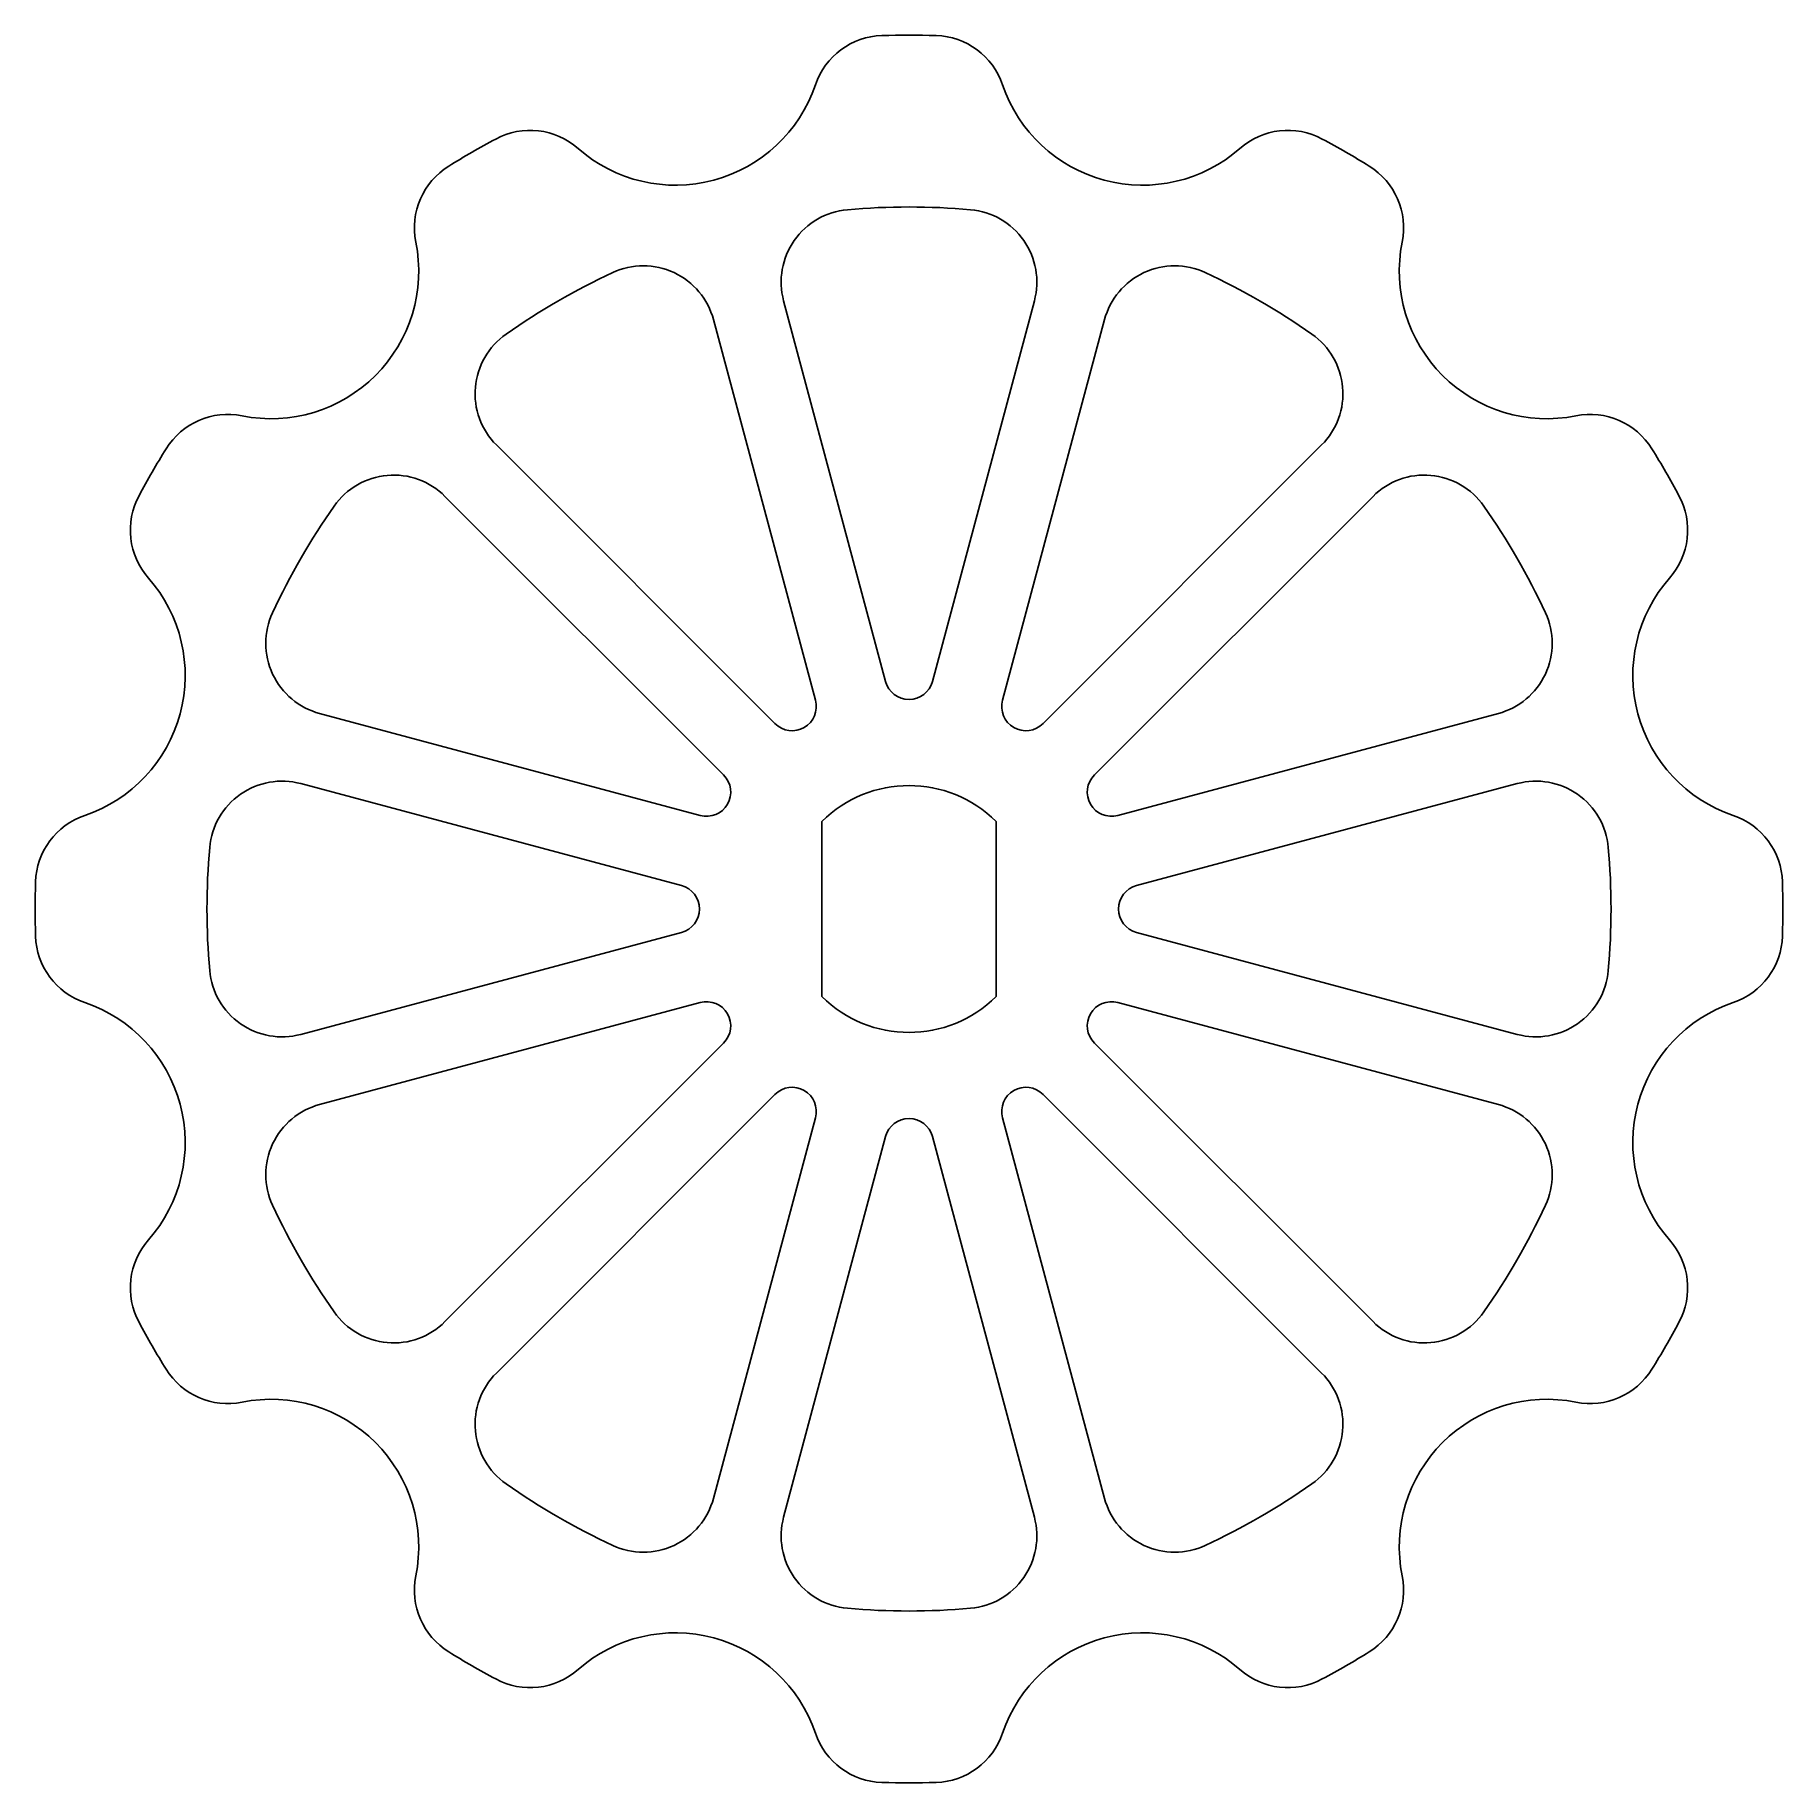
# Model space of a CAD drawing. Header units: millimetres. Extents: x -18.1 to 18.1, y -18.1 to 18.1.
import ezdxf

# ---------------------------------------------------------------- set-up
doc = ezdxf.new("R2010")
doc.units = ezdxf.units.MM
doc.layers.add('41', color=7, linetype='Continuous', true_color=0xffffff)

msp = doc.modelspace()

# ---------------------------------------------------------------- linework, layer by layer
at = {"layer": '41', "color": 163, "linetype": 'Continuous'}
for p, q in [((-0.482963, 4.70022), (-2.589425, 12.561643)), ((2.589425, 12.561643), (0.482963, 4.70022)), ((-4.038314, 12.173415), (-1.931852, 4.311991)), ((1.931852, 4.311991), (4.038314, 12.173415)), ((-2.768368, 3.829028), (-8.523329, 9.58399)), ((8.523329, 9.58399), (2.768368, 3.829028)), ((-9.58399, 8.523329), (-3.829028, 2.768368)), ((3.829028, 2.768368), (9.58399, 8.523329)), ((-4.311991, 1.931852), (-12.173415, 4.038314)), ((12.173415, 4.038314), (4.311991, 1.931852)), ((-12.561643, 2.589425), (-4.70022, 0.482963)), ((4.70022, 0.482963), (12.561643, 2.589425)), ((-1.8, 1.806239), (-1.8, -1.806239)), ((1.8, -1.806239), (1.8, 1.806239)), ((-4.70022, -0.482963), (-12.561643, -2.589425)), ((12.561643, -2.589425), (4.70022, -0.482963)), ((-12.173415, -4.038314), (-4.311991, -1.931852)), ((4.311991, -1.931852), (12.173415, -4.038314)), ((-3.829028, -2.768368), (-9.58399, -8.523329)), ((9.58399, -8.523329), (3.829028, -2.768368)), ((-8.523329, -9.58399), (-2.768368, -3.829028)), ((2.768368, -3.829028), (8.523329, -9.58399)), ((-1.931852, -4.311991), (-4.038314, -12.173415)), ((4.038314, -12.173415), (1.931852, -4.311991)), ((-2.589425, -12.561643), (-0.482963, -4.70022)), ((0.482963, -4.70022), (2.589425, -12.561643))]:
    msp.add_line(p, q, dxfattribs=at)
at = {"layer": '41', "color": 163, "linetype": 'Continuous', "extrusion": (0, 0, -1)}
for centre, radius, start, end in [((0, 0), 18.05, 88.223735, 91.776265), ((0.512996, 16.542048), 1.5, 18.688878, 88.223735), ((-0.512996, 16.542048), 1.5, 91.776265, 161.311122), ((0, 0), 18.05, 58.223735, 61.776265), ((7.826757, 14.582331), 1.5, 61.776265, 131.311122), ((-7.826757, 14.582331), 1.5, 48.688878, 118.223735), ((0, 0), 18.05, 118.223735, 121.776265), ((8.715291, 14.069336), 1.5, 348.688878, 58.223735), ((-8.715291, 14.069336), 1.5, 121.776265, 191.311122), ((1.140536, 12.949872), 1.5, 345, 84.966766), ((0, 0), 14.5, 84.966766, 95.033234), ((-1.140536, 12.949872), 1.5, 95.033234, 195), ((0, 0), 14.5, 54.966766, 65.033234), ((5.487202, 11.785186), 1.5, 65.033234, 165), ((-5.487202, 11.785186), 1.5, 15, 114.966766), ((0, 0), 14.5, 114.966766, 125.033234), ((7.462669, 10.64465), 1.5, 315, 54.966766), ((-7.462669, 10.64465), 1.5, 125.033234, 225), ((14.069336, 8.715291), 1.5, 31.776265, 101.311122), ((-14.069336, 8.715291), 1.5, 78.688878, 148.223735), ((0, 0), 18.05, 28.223735, 31.776265), ((0, 0), 18.05, 148.223735, 151.776265), ((10.64465, 7.462669), 1.5, 35.033234, 135), ((-10.64465, 7.462669), 1.5, 45, 144.966766), ((14.582331, 7.826757), 1.5, 318.688878, 28.223735), ((0, 0), 14.5, 24.966766, 35.033234), ((0, 0), 14.5, 144.966766, 155.033234), ((-14.582331, 7.826757), 1.5, 151.776265, 221.311122), ((11.785186, 5.487202), 1.5, 285, 24.966766), ((-11.785186, 5.487202), 1.5, 155.033234, 255), ((0, 4.829629), 0.5, 195, 345), ((2.414815, 4.182582), 0.5, 165, 315), ((-2.414815, 4.182582), 0.5, 225, 15), ((12.949872, 1.140536), 1.5, 5.033234, 105), ((4.182582, 2.414815), 0.5, 135, 285), ((-4.182582, 2.414815), 0.5, 255, 45), ((-12.949872, 1.140536), 1.5, 75, 174.966766), ((16.542048, 0.512996), 1.5, 1.776265, 71.311122), ((-16.542048, 0.512996), 1.5, 108.688878, 178.223735), ((0, 0), 14.5, 354.966766, 5.033234), ((0, 0), 14.5, 174.966766, 185.033234), ((0, 0), 18.05, 358.223735, 1.776265), ((4.829629, 0), 0.5, 105, 255), ((-4.829629, 0), 0.5, 285, 75), ((0, 0), 18.05, 178.223735, 181.776265), ((16.542048, -0.512996), 1.5, 288.688878, 358.223735), ((-16.542048, -0.512996), 1.5, 181.776265, 251.311122), ((12.949872, -1.140536), 1.5, 255, 354.966766), ((-12.949872, -1.140536), 1.5, 185.033234, 285), ((4.182582, -2.414815), 0.5, 75, 225), ((-4.182582, -2.414815), 0.5, 315, 105), ((2.414815, -4.182582), 0.5, 45, 195), ((-2.414815, -4.182582), 0.5, 345, 135), ((11.785186, -5.487202), 1.5, 335.033234, 75), ((0, -4.829629), 0.5, 15, 165), ((-11.785186, -5.487202), 1.5, 105, 204.966766), ((0, 0), 14.5, 324.966766, 335.033234), ((0, 0), 14.5, 204.966766, 215.033234), ((14.582331, -7.826757), 1.5, 331.776265, 41.311122), ((-14.582331, -7.826757), 1.5, 138.688878, 208.223735), ((0, 0), 18.05, 328.223735, 331.776265), ((10.64465, -7.462669), 1.5, 225, 324.966766), ((-10.64465, -7.462669), 1.5, 215.033234, 315), ((0, 0), 18.05, 208.223735, 211.776265), ((14.069336, -8.715291), 1.5, 258.688878, 328.223735), ((7.462669, -10.64465), 1.5, 305.033234, 45), ((-7.462669, -10.64465), 1.5, 135, 234.966766), ((-14.069336, -8.715291), 1.5, 211.776265, 281.311122), ((0, 0), 14.5, 294.966766, 305.033234), ((0, 0), 14.5, 234.966766, 245.033234), ((5.487202, -11.785186), 1.5, 195, 294.966766), ((-5.487202, -11.785186), 1.5, 245.033234, 345), ((1.140536, -12.949872), 1.5, 275.033234, 15), ((-1.140536, -12.949872), 1.5, 165, 264.966766), ((8.715291, -14.069336), 1.5, 301.776265, 11.311122), ((-8.715291, -14.069336), 1.5, 168.688878, 238.223735), ((0, 0), 14.5, 264.966766, 275.033234), ((0, 0), 18.05, 298.223735, 301.776265), ((0, 0), 18.05, 238.223735, 241.776265), ((7.826757, -14.582331), 1.5, 228.688878, 298.223735), ((-7.826757, -14.582331), 1.5, 241.776265, 311.311122), ((0.512996, -16.542048), 1.5, 271.776265, 341.311122), ((-0.512996, -16.542048), 1.5, 198.688878, 268.223735), ((0, 0), 18.05, 268.223735, 271.776265)]:
    msp.add_arc(centre, radius, start, end, dxfattribs=at)
at = {"layer": '41', "color": 163, "linetype": 'Continuous'}
for centre, radius, start, end in [((-4.823085, 18), 3.05, 228.688878, 341.311122), ((4.823085, 18), 3.05, 198.688878, 311.311122), ((-13.176915, 13.176915), 3.05, 258.688878, 11.311122), ((13.176915, 13.176915), 3.05, 168.688878, 281.311122), ((-18, 4.823085), 3.05, 288.688878, 41.311122), ((18, 4.823085), 3.05, 138.688878, 251.311122), ((0, 0), 2.55, 45.099128, 134.900872), ((-18, -4.823085), 3.05, 318.688878, 71.311122), ((0, 0), 2.55, 225.099128, 314.900872), ((18, -4.823085), 3.05, 108.688878, 221.311122), ((-13.176915, -13.176915), 3.05, 348.688878, 101.311122), ((13.176915, -13.176915), 3.05, 78.688878, 191.311122), ((-4.823085, -18), 3.05, 18.688878, 131.311122), ((4.823085, -18), 3.05, 48.688878, 161.311122)]:
    msp.add_arc(centre, radius, start, end, dxfattribs=at)

doc.saveas('drawing.dxf')
